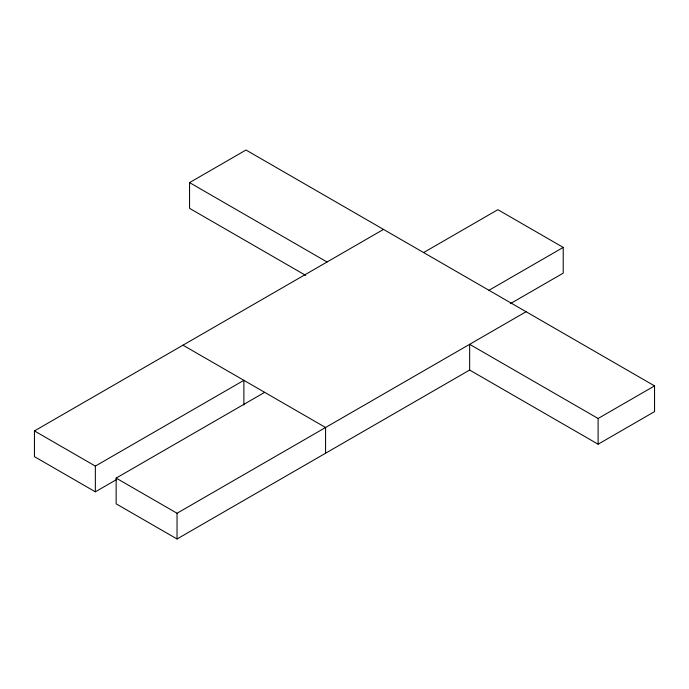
<?xml version="1.0" encoding="UTF-8"?>
<svg xmlns="http://www.w3.org/2000/svg" width="689" height="689" viewBox="0 0 689 689"><rect width="100%" height="100%" fill="white"/><g stroke="black" fill="none" stroke-linecap="round" stroke-linejoin="round"><path stroke-width="1.03" d="M305.692 275.385L189.553 208.336L189.553 182.602L245.999 150.021L654.55 385.892L654.55 411.626L598.104 444.207L469.648 370.045L177.039 538.979L116.14 503.823L116.14 478.097L264.671 392.342M116.699 479.492L95.349 491.817L34.45 456.652L34.45 430.926L383.497 229.411M423.606 252.562L497.871 209.68L563.223 247.411L563.223 273.145L510.308 303.694M34.45 430.926L95.349 466.091L243.88 380.337L243.88 404.986M488.957 290.293L563.223 247.411M116.14 478.097L177.039 513.253L526.095 311.729M469.648 370.045L469.648 344.319L598.104 418.481L654.55 385.892M189.553 182.602L327.06 261.992M182.981 345.172L325.57 427.499L325.57 453.224M598.104 418.481L598.104 444.207M177.039 513.253L177.039 538.979M95.349 466.091L95.349 491.817"/></g></svg>
